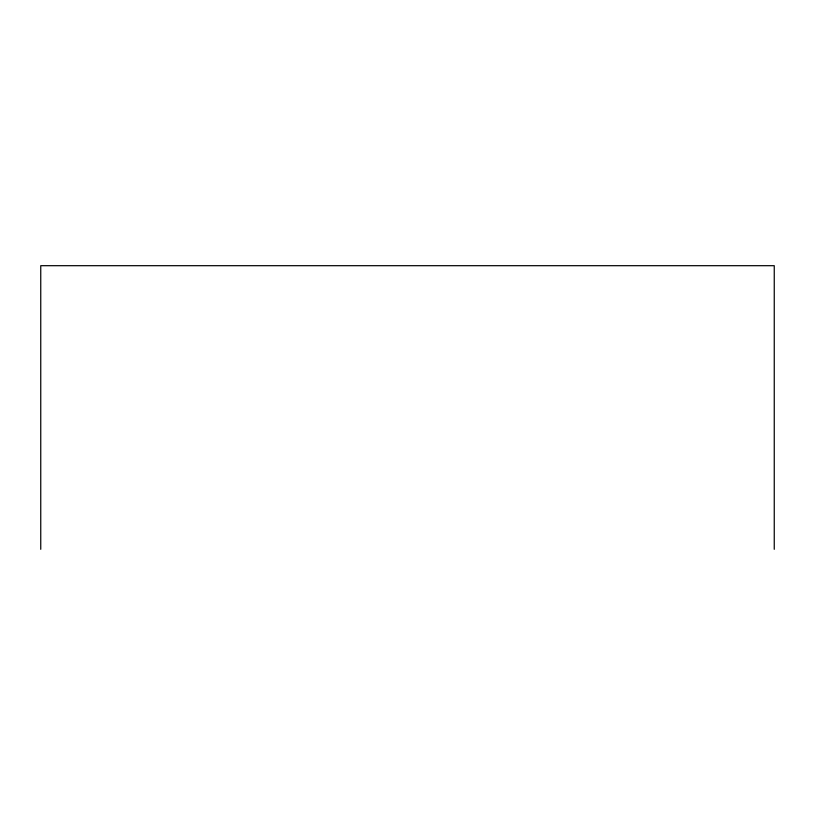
<?xml version="1.0" encoding="UTF-8"?>
<svg xmlns="http://www.w3.org/2000/svg" width="815" height="815" viewBox="0 0 815 815"><rect width="100%" height="100%" fill="white"/><g stroke="black" fill="none" stroke-linecap="round" stroke-linejoin="round"><path stroke-width="1.22" d="M774.25 549.31L774.25 265.69L40.75 265.69L40.75 549.31"/></g></svg>
